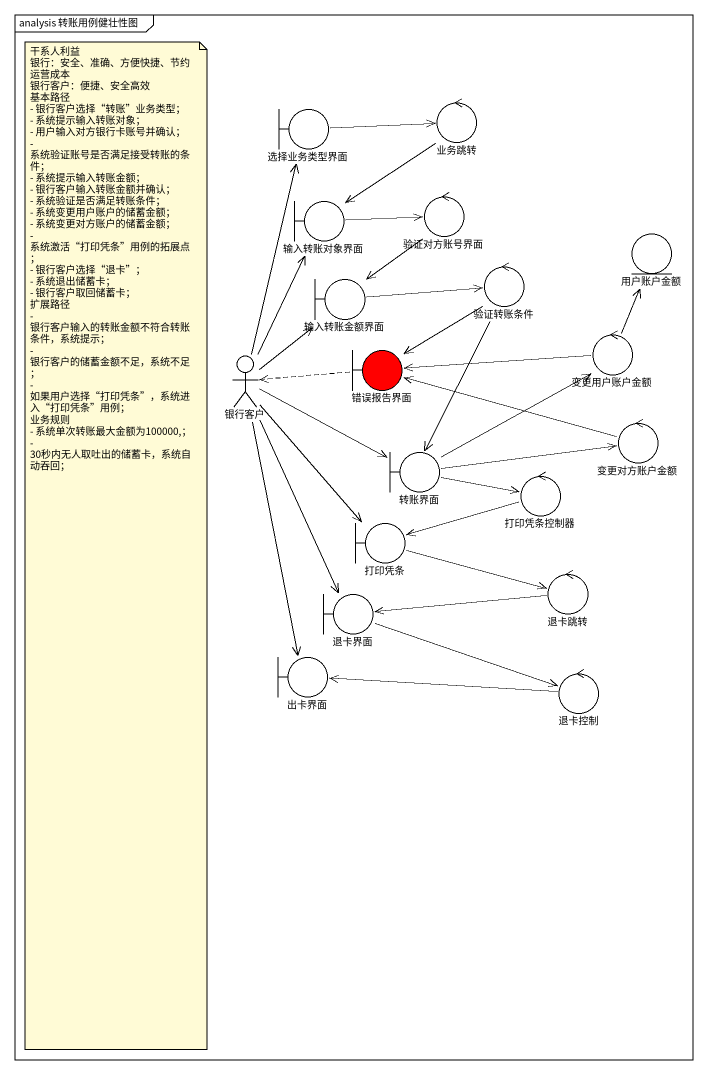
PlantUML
@startuml
mainframe analysis 转账用例健壮性图
boundary 选择业务类型界面
control 业务跳转
boundary 输入转账对象界面
control 验证对方账号界面
entity 用户账户金额
boundary 输入转账金额界面
control 验证转账条件
actor 银行客户
boundary 错误报告界面 #FF0000
control 变更用户账户金额
control 变更对方账户金额
boundary 转账界面
control 打印凭条控制器
boundary 打印凭条
boundary 退卡界面
control 退卡跳转
boundary 出卡界面
control 退卡控制
选择业务类型界面 -right-> 业务跳转
业务跳转 --> 输入转账对象界面
输入转账对象界面 -right-> 验证对方账号界面
验证对方账号界面 --> 输入转账金额界面
输入转账金额界面 -right-> 验证转账条件
验证转账条件 --> 错误报告界面
验证转账条件 --> 转账界面
银行客户 -up-> 选择业务类型界面
银行客户 -up-> 输入转账对象界面
银行客户 -up-> 输入转账金额界面
银行客户 -right-> 转账界面
银行客户 --> 打印凭条
银行客户 --> 退卡界面
银行客户 --> 出卡界面
错误报告界面 .left.> 银行客户
变更用户账户金额 -up-> 用户账户金额
变更用户账户金额 -left-> 错误报告界面
变更对方账户金额 -left-> 错误报告界面
转账界面 -up-> 变更用户账户金额
转账界面 -right-> 变更对方账户金额
转账界面 -right-> 打印凭条控制器
打印凭条控制器 -left-> 打印凭条
打印凭条 -right-> 退卡跳转
退卡界面 -right-> 退卡控制
退卡跳转 -left-> 退卡界面
退卡控制 -left-> 出卡界面
note as N1
  干系人利益
  银行：安全、准确、方便快捷、节约运营成本
  银行客户：便捷、安全高效
  基本路径
  - 银行客户选择“转账”业务类型；
  - 系统提示输入转账对象；
  - 用户输入对方银行卡账号并确认；
  - 系统验证账号是否满足接受转账的条件；
  - 系统提示输入转账金额；
  - 银行客户输入转账金额并确认；
  - 系统验证是否满足转账条件；
  - 系统变更用户账户的储蓄金额；
  - 系统变更对方账户的储蓄金额；
  - 系统激活“打印凭条”用例的拓展点；
  - 银行客户选择“退卡”；
  - 系统退出储蓄卡；
  - 银行客户取回储蓄卡；
  扩展路径
  - 银行客户输入的转账金额不符合转账条件，系统提示；
  - 银行客户的储蓄金额不足，系统不足；
  - 如果用户选择“打印凭条”，系统进入“打印凭条”用例；
  业务规则
  - 系统单次转账最大金额为100000,；
  - 30秒内无人取吐出的储蓄卡，系统自动吞回；
end note
@enduml
